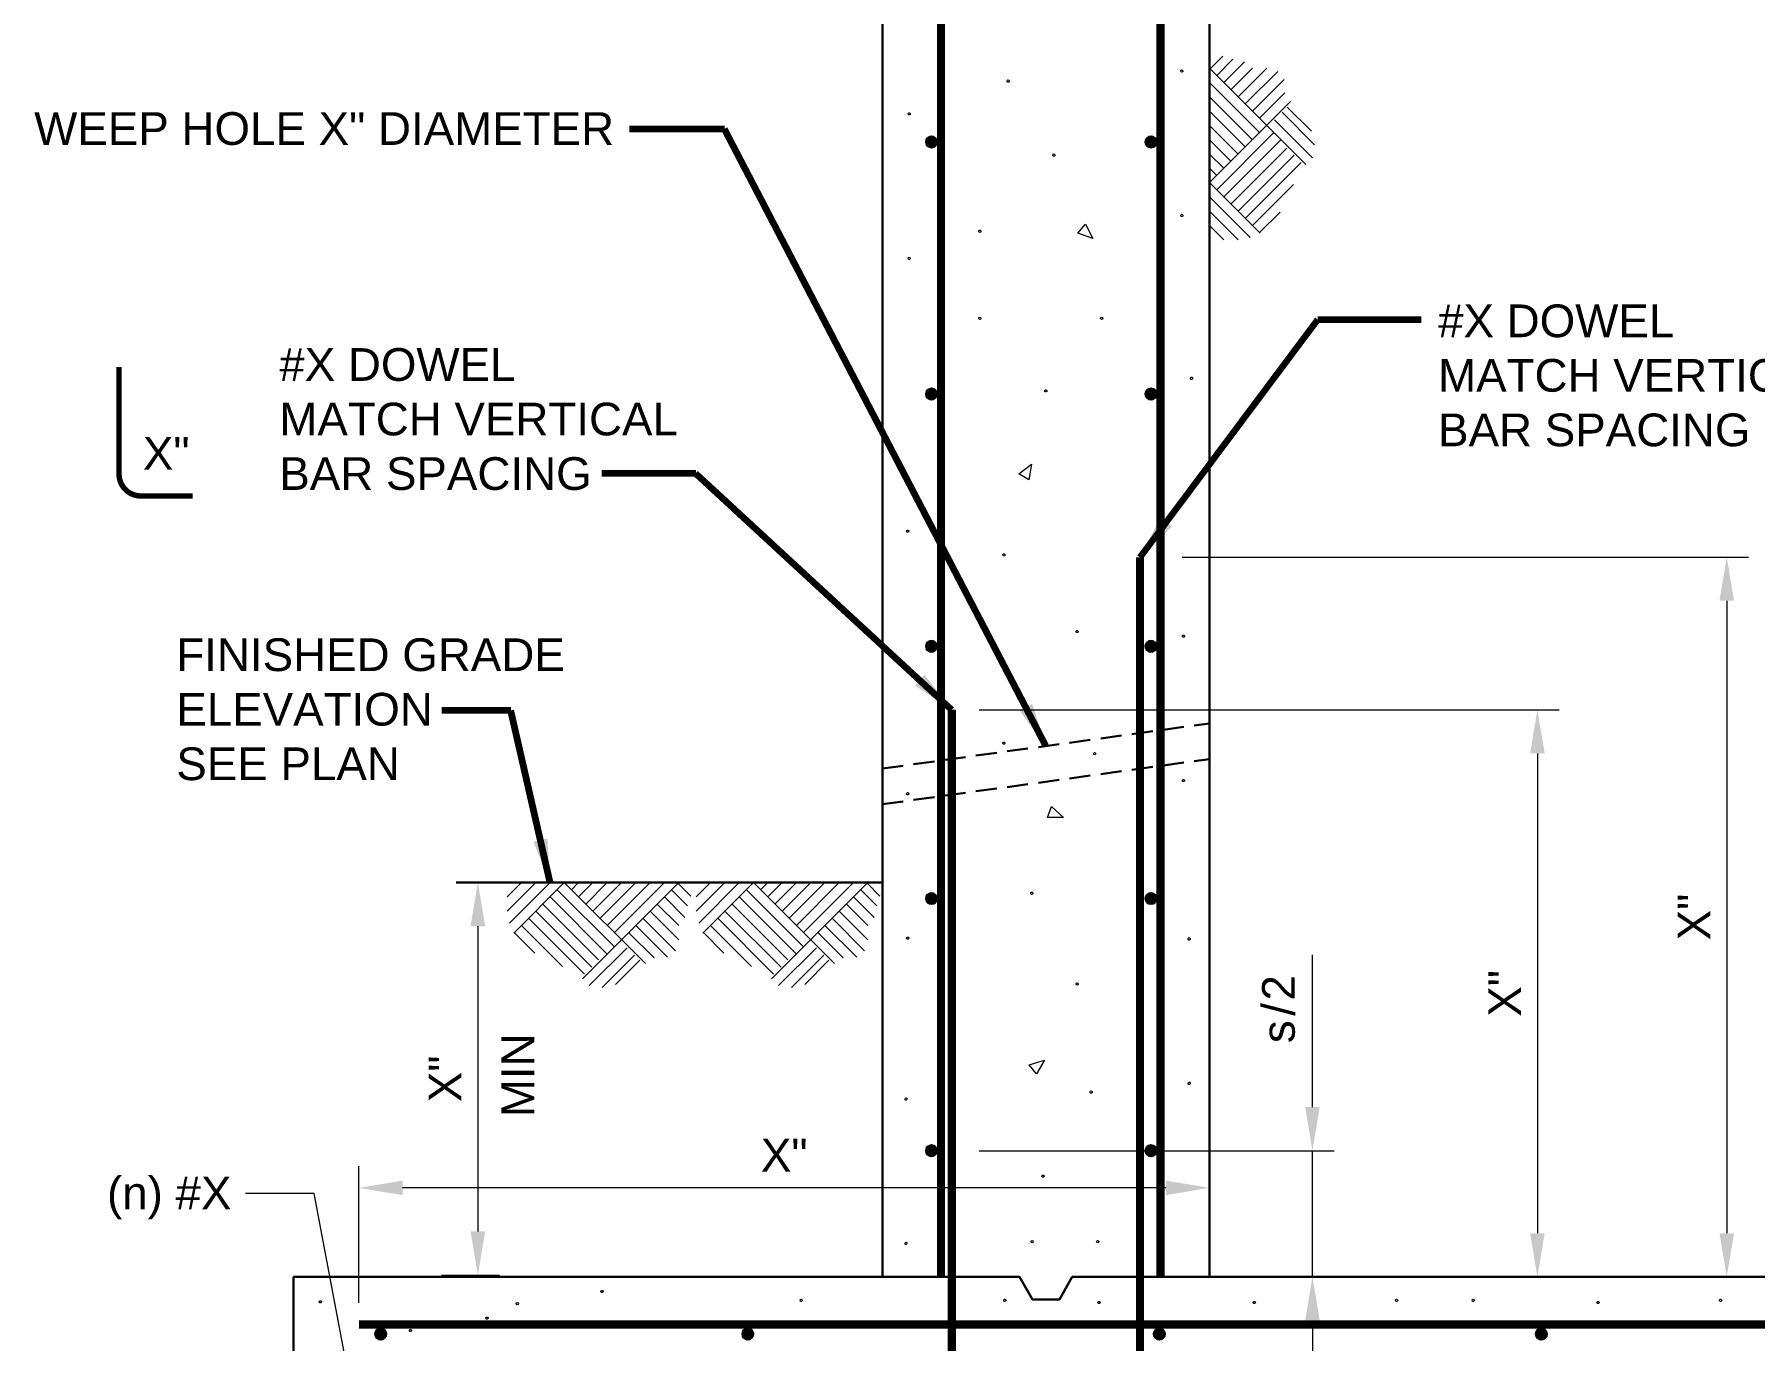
# Model space of a CAD drawing. Header units: inches. Extents: x -858 to -715, y 1483 to 1688.
# Drawn here: x -857.4 to -778.5, y 1544.6 to 1604.5 of the extents above; entities that cross this region are included whole.
import ezdxf

# ---------------------------------------------------------------- set-up
doc = ezdxf.new("R2010")
doc.units = ezdxf.units.IN
doc.header["$LTSCALE"] = 5
doc.header["$MEASUREMENT"] = 0
doc.linetypes.add('HIDDEN', pattern=[0.375, 0.25, -0.125])
for name, color, linetype, lineweight in [('S-ANNO-DIMS', 1, 'Continuous', 20), ('S-ANNO-TEXT', 7, 'Continuous', 20), ('S-DETL', 3, 'Continuous', 30), ('S-DETL-PATT', 7, 'Continuous', 15)]:
    doc.layers.add(name, color=color, linetype=linetype, lineweight=lineweight)
doc.styles.add('Romans', font='arial.ttf')
doc.dimstyles.get("Standard").update_dxf_attribs({"dimtxt": 0.18, "dimasz": 0.18, "dimexe": 0.18, "dimexo": 0.0625, "dimgap": 0.09, "dimtad": 0, "dimtih": 1, "dimtoh": 1, "dimdec": 4, "dimzin": 0, "dimdsep": 46, "dimtxsty": 'Standard', "dimcen": 0.09, "dimadec": 0, "dimazin": 0, "dimtfac": 1, "dimtdec": 4, "dimtofl": 0, "dimtmove": 0, "dimatfit": 3, "dimfxl": 1, "dimtolj": 1, "dimtzin": 0, "dimarcsym": 0})

# ---------------------------------------------------------------- blocks, each defined once
blk = doc.blocks.new('*D9')
at = {"layer": 'Defpoints', "color": 0, "transparency": 16777216}
for p in [(-803.507, 1673.459), (-749.507, 1547.565), (-738.983, 1547.565)]:
    blk.add_point(p, dxfattribs=at)
at = {"layer": 'S-ANNO-DIMS', "transparency": 16777216}
for p, q in [((-802.507, 1673.459), (-737.983, 1673.459)), ((-738.983, 1671.459), (-738.983, 1549.565)), ((-748.507, 1547.565), (-737.983, 1547.565))]:
    blk.add_line(p, q, dxfattribs=at)
for points in [[(-739.316, 1671.459), (-738.649, 1671.459), (-738.983, 1673.459)], [(-739.316, 1549.565), (-738.649, 1549.565), (-738.983, 1547.565)]]:
    blk.add_solid(points, dxfattribs=at)
at = {"layer": 'S-ANNO-DIMS', "transparency": 16777216, "insert": (-740.483, 1610.512), "char_height": 1.5, "attachment_point": 5, "rotation": 90, "style": 'Romans'}
blk.add_mtext('\\A1;X\'-X" ', dxfattribs=at)
blk = doc.blocks.new('*D14')
at = {"layer": 'Defpoints', "color": 0, "transparency": 16777216}
for p in [(-805.757, 1580.565), (-779.793, 1547.565), (-779.793, 1547.565)]:
    blk.add_point(p, dxfattribs=at)
at = {"layer": 'S-ANNO-DIMS', "transparency": 16777216}
for p, q in [((-804.757, 1580.565), (-778.793, 1580.565)), ((-779.793, 1578.565), (-779.793, 1549.565))]:
    blk.add_line(p, q, dxfattribs=at)
for points in [[(-780.126, 1578.565), (-779.46, 1578.565), (-779.793, 1580.565)], [(-780.126, 1549.565), (-779.46, 1549.565), (-779.793, 1547.565)]]:
    blk.add_solid(points, dxfattribs=at)
at = {"layer": 'S-ANNO-DIMS', "transparency": 16777216, "insert": (-781.293, 1564.065), "char_height": 1.5, "attachment_point": 5, "rotation": 90, "style": 'Romans'}
blk.add_mtext('\\A1;X" ', dxfattribs=at)
blk = doc.blocks.new('*D15')
at = {"layer": 'Defpoints', "color": 0, "transparency": 16777216}
for p in [(-818.507, 1565.645), (-839.722, 1547.645), (-837.055, 1547.645)]:
    blk.add_point(p, dxfattribs=at)
at = {"layer": 'S-ANNO-DIMS', "transparency": 16777216}
for p, q in [((-819.507, 1565.645), (-838.055, 1565.645)), ((-837.055, 1563.645), (-837.055, 1549.645)), ((-838.722, 1547.645), (-836.055, 1547.645))]:
    blk.add_line(p, q, dxfattribs=at)
for points in [[(-837.389, 1563.645), (-836.722, 1563.645), (-837.055, 1565.645)], [(-837.389, 1549.645), (-836.722, 1549.645), (-837.055, 1547.645)]]:
    blk.add_solid(points, dxfattribs=at)
at = {"layer": 'S-ANNO-DIMS', "transparency": 16777216, "insert": (-838.555, 1556.645), "char_height": 1.5, "attachment_point": 5, "rotation": 90, "style": 'Romans'}
blk.add_mtext('\\A1;X"', dxfattribs=at)
blk = doc.blocks.new('*D16')
at = {"layer": 'Defpoints', "color": 0, "transparency": 16777216}
for p in [(-815.07, 1573.565), (-788.475, 1547.565), (-787.475, 1547.565)]:
    blk.add_point(p, dxfattribs=at)
at = {"layer": 'S-ANNO-DIMS', "transparency": 16777216}
for p, q in [((-814.07, 1573.565), (-787.475, 1573.565)), ((-788.475, 1571.565), (-788.475, 1549.565)), ((-788.475, 1547.565), (-789.475, 1547.565))]:
    blk.add_line(p, q, dxfattribs=at)
for points in [[(-788.808, 1571.565), (-788.141, 1571.565), (-788.475, 1573.565)], [(-788.808, 1549.565), (-788.141, 1549.565), (-788.475, 1547.565)]]:
    blk.add_solid(points, dxfattribs=at)
at = {"layer": 'S-ANNO-DIMS', "transparency": 16777216, "insert": (-789.975, 1560.565), "char_height": 1.5, "attachment_point": 5, "rotation": 90, "style": 'Romans'}
blk.add_mtext('\\A1;X"', dxfattribs=at)
blk = doc.blocks.new('*D17')
at = {"layer": 'Defpoints', "color": 0, "transparency": 16777216}
for p in [(-803.507, 1553.972), (-842.507, 1551.645), (-842.507, 1545.377)]:
    blk.add_point(p, dxfattribs=at)
at = {"layer": 'S-ANNO-DIMS', "transparency": 16777216}
for p, q in [((-842.507, 1546.377), (-842.507, 1552.645)), ((-803.507, 1552.972), (-803.507, 1550.645)), ((-805.507, 1551.645), (-840.507, 1551.645))]:
    blk.add_line(p, q, dxfattribs=at)
for points in [[(-840.507, 1551.978), (-840.507, 1551.311), (-842.507, 1551.645)], [(-805.507, 1551.978), (-805.507, 1551.311), (-803.507, 1551.645)]]:
    blk.add_solid(points, dxfattribs=at)
at = {"layer": 'S-ANNO-DIMS', "transparency": 16777216, "insert": (-823.007, 1553.145), "char_height": 1.5, "attachment_point": 5, "style": 'Romans'}
blk.add_mtext('\\A1;X"', dxfattribs=at)
blk = doc.blocks.new('*D18')
at = {"layer": 'Defpoints', "color": 0, "transparency": 16777216}
for p in [(-815.07, 1553.347), (-803.507, 1547.565), (-798.788, 1547.565)]:
    blk.add_point(p, dxfattribs=at)
at = {"layer": 'S-ANNO-DIMS', "transparency": 16777216}
for p, q in [((-798.788, 1555.347), (-798.788, 1562.336)), ((-814.07, 1553.347), (-797.788, 1553.347)), ((-798.788, 1547.565), (-798.788, 1553.347)), ((-802.507, 1547.565), (-797.788, 1547.565)), ((-798.788, 1545.565), (-798.788, 1543.565))]:
    blk.add_line(p, q, dxfattribs=at)
for points in [[(-799.121, 1555.347), (-798.455, 1555.347), (-798.788, 1553.347)], [(-799.121, 1545.565), (-798.455, 1545.565), (-798.788, 1547.565)]]:
    blk.add_solid(points, dxfattribs=at)
at = {"layer": 'S-ANNO-DIMS', "transparency": 16777216, "insert": (-800.339, 1559.841), "char_height": 1.5, "attachment_point": 5, "rotation": 90, "style": 'Romans'}
blk.add_mtext('\\A1;{\\T1.2;s/}2', dxfattribs=at)
blk = doc.blocks.new('*D19')
at = {"layer": 'Defpoints', "color": 0, "transparency": 16777216}
for p in [(-749.507, 1547.565), (-806.695, 1519.565), (-734.221, 1519.565)]:
    blk.add_point(p, dxfattribs=at)
at = {"layer": 'S-ANNO-DIMS', "transparency": 16777216}
for p, q in [((-748.507, 1547.565), (-733.221, 1547.565)), ((-734.221, 1545.565), (-734.221, 1521.565)), ((-805.695, 1519.565), (-733.221, 1519.565))]:
    blk.add_line(p, q, dxfattribs=at)
for points in [[(-734.555, 1545.565), (-733.888, 1545.565), (-734.221, 1547.565)], [(-734.555, 1521.565), (-733.888, 1521.565), (-734.221, 1519.565)]]:
    blk.add_solid(points, dxfattribs=at)

msp = doc.modelspace()

# ---------------------------------------------------------------- hatches: boundary and pattern name
at = {"layer": 'S-DETL'}
h = msp.add_hatch(color=256, dxfattribs=at)
h.dxf.hatch_style = 1
h.paths.add_polyline_path([(-816.507065, 1599.6059556, 1), (-816.007065, 1599.6059556, 1)])
h = msp.add_hatch(color=256, dxfattribs=at)
h.dxf.hatch_style = 1
h.paths.add_polyline_path([(-805.944565, 1599.6059556, -1), (-806.444565, 1599.6059556, -1)])
h = msp.add_hatch(color=256, dxfattribs=at)
h.dxf.hatch_style = 1
h.paths.add_polyline_path([(-816.507065, 1588.0412352, 1), (-816.007065, 1588.0412352, 1)])
h = msp.add_hatch(color=256, dxfattribs=at)
h.dxf.hatch_style = 1
h.paths.add_polyline_path([(-805.944565, 1588.0412352, -1), (-806.444565, 1588.0412352, -1)])
h = msp.add_hatch(color=256, dxfattribs=at)
h.dxf.hatch_style = 1
h.paths.add_polyline_path([(-816.507065, 1576.4765147, 1), (-816.007065, 1576.4765147, 1)])
h = msp.add_hatch(color=256, dxfattribs=at)
h.dxf.hatch_style = 1
h.paths.add_polyline_path([(-805.944565, 1576.4765147, -1), (-806.444565, 1576.4765147, -1)])
h = msp.add_hatch(color=256, dxfattribs=at)
h.dxf.hatch_style = 1
h.paths.add_polyline_path([(-816.507065, 1564.9117942, 1), (-816.007065, 1564.9117942, 1)])
h = msp.add_hatch(color=256, dxfattribs=at)
h.dxf.hatch_style = 1
h.paths.add_polyline_path([(-805.944565, 1564.9117942, -1), (-806.444565, 1564.9117942, -1)])
h = msp.add_hatch(color=256, dxfattribs=at)
h.dxf.hatch_style = 1
h.paths.add_polyline_path([(-816.507065, 1553.3470738, 1), (-816.007065, 1553.3470738, 1)])
h = msp.add_hatch(color=256, dxfattribs=at)
h.dxf.hatch_style = 1
h.paths.add_polyline_path([(-805.944565, 1553.3470738, -1), (-806.444565, 1553.3470738, -1)])
h = msp.add_hatch(color=256, dxfattribs=at)
h.dxf.hatch_style = 1
h.paths.add_polyline_path([(-841.257065, 1544.9397135, -1), (-841.757065, 1544.9397135, -1)])
h = msp.add_hatch(color=256, dxfattribs=at)
h.dxf.hatch_style = 1
h.paths.add_polyline_path([(-824.9283135, 1544.9397135, 1), (-824.4283135, 1544.9397135, 1)])
h = msp.add_hatch(color=256, dxfattribs=at)
h.dxf.hatch_style = 1
h.paths.add_polyline_path([(-806.0584021, 1544.9397135, 1), (-805.5584021, 1544.9397135, 1)])
h = msp.add_hatch(color=256, dxfattribs=at)
h.dxf.hatch_style = 1
h.paths.add_polyline_path([(-788.539156, 1544.9397135, 1), (-788.039156, 1544.9397135, 1)])

# ---------------------------------------------------------------- linework, layer by layer
at = {"layer": 'S-ANNO-TEXT'}
msp.add_lwpolyline([(-841.7707082, 1536.5860703), (-844.5647494, 1551.3843995), (-847.7159033, 1551.3843995)], dxfattribs=at)
at = {"layer": 'S-DETL', "linetype": 'HIDDEN', "ltscale": 0.77}
for p, q in [((-818.507065, 1570.8715906), (-803.507065, 1572.9438271)), ((-818.507065, 1569.2352552), (-803.507065, 1571.3074917))]:
    msp.add_line(p, q, dxfattribs=at)
at = {"layer": 'S-DETL'}
msp.add_line((-818.507065, 1565.6447135), (-838.0552266, 1565.6447135), dxfattribs=at)
for points in [[(-818.507065, 1547.5647135), (-818.507065, 1672.4586153), (-817.507065, 1673.4586153), (-804.507065, 1673.4586153), (-803.507065, 1672.4586153), (-803.507065, 1547.5647135)], [(-818.507065, 1547.5647135), (-845.507065, 1547.5647135), (-845.507065, 1531.5647135), (-818.507065, 1531.5647135), (-818.507065, 1516.5647135), (-803.507065, 1516.5647135), (-803.507065, 1531.5647135), (-749.507065, 1531.5647135), (-749.507065, 1547.5647135), (-803.507065, 1547.5647135)], [(-818.507065, 1547.5647135), (-812.2135878, 1547.5647135), (-811.6310139, 1546.5339835), (-810.3831162, 1546.5339835), (-809.8005423, 1547.5647135), (-803.507065, 1547.5647135)]]:
    msp.add_lwpolyline(points, dxfattribs=at)
at = {"layer": 'S-DETL', "const_width": 0.375}
for points in [[(-815.819565, 1671.4586153), (-815.819565, 1547.5647135)], [(-805.757065, 1671.4586153), (-805.757065, 1547.5647135)], [(-815.319565, 1521.0647135), (-815.319565, 1573.5647135)], [(-752.507065, 1545.3772135), (-842.507065, 1545.3772135)]]:
    msp.add_lwpolyline(points, dxfattribs=at)
at = {"layer": 'S-DETL'}
for points, const_width in [([(-850.1359442, 1583.3709371), (-852.5067246, 1583.3709371, -0.4142135624), (-853.5067246, 1584.3709371), (-853.5067246, 1589.283135)], 0.25), ([(-842.507065, 1534.7522135), (-808.007065, 1534.7522135, 0.4142135624), (-806.694565, 1536.0647135), (-806.694565, 1580.5647135)], 0.375)]:
    msp.add_lwpolyline(points, format="xyb", dxfattribs=dict(at, const_width=const_width))
for centre in [(-816.257065, 1599.6059556), (-806.194565, 1599.6059556), (-816.257065, 1588.0412352), (-806.194565, 1588.0412352), (-816.257065, 1576.4765147), (-806.194565, 1576.4765147), (-816.257065, 1564.9117942), (-806.194565, 1564.9117942), (-816.257065, 1553.3470738), (-806.194565, 1553.3470738), (-841.507065, 1544.9397135), (-824.6783135, 1544.9397135), (-805.8084021, 1544.9397135), (-788.289156, 1544.9397135)]:
    msp.add_circle(centre, 0.25, dxfattribs=at)
at = {"layer": 'S-DETL-PATT'}
for p, q in [((-803.474946, 1602.9516034), (-802.8906257, 1603.5359155)), ((-799.093609, 1598.5702665), (-803.507065, 1602.9837225)), ((-803.17932, 1602.6559774), (-802.4415658, 1603.3937233)), ((-802.8515749, 1602.3282323), (-801.9092423, 1603.2705567)), ((-802.5238298, 1602.0004873), (-801.5405946, 1602.9837225)), ((-802.1960848, 1601.6727422), (-800.8851045, 1602.9837225)), ((-801.8683397, 1601.3449971), (-800.3804754, 1602.8328614)), ((-801.2128496, 1600.0340169), (-803.507065, 1602.3282323)), ((-801.5405946, 1601.0172521), (-800.086824, 1602.4710145)), ((-801.5405946, 1599.7062718), (-803.507065, 1601.6727422)), ((-803.507065, 1597.7398014), (-799.7893462, 1601.4575202)), ((-801.2128496, 1600.689507), (-800.0488958, 1601.8534526)), ((-798.8331992, 1600.0922244), (-799.9413216, 1601.2003469)), ((-801.8683397, 1599.3785268), (-803.507065, 1601.0172521)), ((-802.1960848, 1599.0507817), (-803.507065, 1600.3617619)), ((-798.7820546, 1598.8818127), (-800.5209552, 1600.6207133)), ((-798.6968163, 1599.4784972), (-800.1799938, 1600.9616747)), ((-802.5238298, 1598.7230366), (-803.507065, 1599.7062718)), ((-803.17932, 1597.4120564), (-800.5697236, 1600.0216527)), ((-802.8515749, 1597.0843113), (-800.2249276, 1599.7109586)), ((-802.8515749, 1598.3952916), (-803.507065, 1599.0507817)), ((-802.5238298, 1596.7565662), (-799.9653699, 1599.315018)), ((-802.1960848, 1596.4288212), (-799.6205821, 1599.0043238)), ((-803.17932, 1598.0675465), (-803.507065, 1598.3952916)), ((-801.8683397, 1596.1010761), (-799.3098798, 1598.6595278)), ((-801.1870806, 1595.419817), (-803.507065, 1597.7398014)), ((-801.5405946, 1595.773331), (-799.6640575, 1597.64986)), ((-801.6512086, 1595.2284549), (-803.507065, 1597.0843113)), ((-802.1960848, 1595.1178409), (-803.507065, 1596.4288212)), ((-801.2128496, 1595.445586), (-800.2739583, 1596.3844773)), ((-802.8515749, 1595.1178409), (-803.507065, 1595.773331)), ((-835.713166, 1564.3337333), (-834.4021857, 1565.6447135)), ((-835.713166, 1564.9892234), (-835.0576759, 1565.6447135)), ((-835.602552, 1563.7888571), (-833.7466956, 1565.6447135)), ((-835.4111899, 1563.3247291), (-833.0912055, 1565.6447135)), ((-833.0912055, 1565.6447135), (-829.3734867, 1561.9269948)), ((-832.7634604, 1565.3169685), (-832.4357154, 1565.6447135)), ((-832.4357154, 1564.9892234), (-831.7802252, 1565.6447135)), ((-832.2607405, 1561.2312575), (-827.8472845, 1565.6447135)), ((-832.1079703, 1564.6614783), (-831.1247351, 1565.6447135)), ((-831.7802252, 1564.3337333), (-830.469245, 1565.6447135)), ((-831.4524802, 1564.0059882), (-829.8137549, 1565.6447135)), ((-831.1247351, 1563.6782432), (-829.1582647, 1565.6447135)), ((-830.79699, 1563.3504981), (-828.5027746, 1565.6447135)), ((-827.0383588, 1564.3337333), (-825.7273786, 1565.6447135)), ((-827.0383588, 1564.9892234), (-826.3828687, 1565.6447135)), ((-826.9277449, 1563.7888571), (-825.0718885, 1565.6447135)), ((-826.7363827, 1563.3247291), (-824.4163983, 1565.6447135)), ((-824.4163983, 1565.6447135), (-820.6986796, 1561.9269948)), ((-824.0886533, 1565.3169685), (-823.7609082, 1565.6447135)), ((-823.7609082, 1564.9892234), (-823.1054181, 1565.6447135)), ((-823.5859333, 1561.2312575), (-819.1724773, 1565.6447135)), ((-823.4331631, 1564.6614783), (-822.4499279, 1565.6447135)), ((-823.1054181, 1564.3337333), (-821.7944378, 1565.6447135)), ((-822.777673, 1564.0059882), (-821.1389477, 1565.6447135)), ((-822.4499279, 1563.6782432), (-820.4834576, 1565.6447135)), ((-822.1221829, 1563.3504981), (-819.8279674, 1565.6447135)), ((-833.7466956, 1564.9892234), (-831.1200484, 1562.3625761)), ((-833.4189506, 1565.3169685), (-830.8093542, 1562.7073721)), ((-828.5027746, 1564.9892234), (-827.5604502, 1564.0468908)), ((-828.1750295, 1565.3169685), (-827.4372836, 1564.5792143)), ((-827.8794035, 1565.6125945), (-827.2950914, 1565.0282742)), ((-825.0718885, 1564.9892234), (-822.4452412, 1562.3625761)), ((-824.7441434, 1565.3169685), (-822.1345471, 1562.7073721)), ((-819.8279674, 1564.9892234), (-818.885643, 1564.0468908)), ((-819.5002224, 1565.3169685), (-818.7624764, 1564.5792143)), ((-819.2045963, 1565.6125945), (-818.6202842, 1565.0282742)), ((-834.4021857, 1564.3337333), (-831.8266831, 1561.7582306)), ((-834.0744407, 1564.6614783), (-831.515989, 1562.1030184)), ((-829.1582647, 1564.3337333), (-827.8472845, 1563.022753)), ((-828.8305197, 1564.6614783), (-827.8472845, 1563.6782432)), ((-825.7273786, 1564.3337333), (-823.1518759, 1561.7582306)), ((-825.3996335, 1564.6614783), (-822.8411818, 1562.1030184)), ((-820.4834576, 1564.3337333), (-819.1724773, 1563.022753)), ((-820.1557125, 1564.6614783), (-819.1724773, 1563.6782432)), ((-835.3854209, 1563.3504981), (-834.4465297, 1562.4116068)), ((-835.0576759, 1563.6782432), (-833.1811469, 1561.801706)), ((-834.7299308, 1564.0059882), (-832.1714791, 1561.4475283)), ((-830.1414999, 1563.3504981), (-828.9775543, 1562.1865443)), ((-829.8137549, 1563.6782432), (-828.3599925, 1562.2244726)), ((-829.4860098, 1564.0059882), (-827.9981455, 1562.518124)), ((-826.7106138, 1563.3504981), (-825.7717225, 1562.4116068)), ((-826.3828687, 1563.6782432), (-824.5063398, 1561.801706)), ((-826.0551236, 1564.0059882), (-823.4966719, 1561.4475283)), ((-821.4666928, 1563.3504981), (-820.3027471, 1562.1865443)), ((-821.1389477, 1563.6782432), (-819.6851853, 1562.2244726)), ((-820.8112026, 1564.0059882), (-819.3233384, 1562.518124)), ((-831.9491942, 1560.9197031), (-830.2102936, 1562.6586037)), ((-823.274387, 1560.9197031), (-821.5354864, 1562.6586037)), ((-831.3525097, 1560.8344648), (-829.8693322, 1562.3176423)), ((-830.7387825, 1560.9708477), (-829.6306601, 1562.0789701)), ((-822.6777026, 1560.8344648), (-821.1945251, 1562.3176423)), ((-822.0639754, 1560.9708477), (-820.9558529, 1562.0789701))]:
    msp.add_line(p, q, dxfattribs=at)
at = {"layer": 'S-DETL-PATT', "flags": 128}
for points in [[(-804.7683113, 1602.8061884, -1), (-804.7863151, 1602.9082932, -1)], [(-812.7318566, 1602.3423345, -1), (-812.7498604, 1602.4444393, -1)], [(-817.2678075, 1600.839327, -1), (-817.2858113, 1600.9414318, -1)], [(-810.6356427, 1598.9504073, -1), (-810.6536465, 1599.0525121, -1)], [(-804.7683113, 1596.1851407, -1), (-804.7863151, 1596.2872455, -1)], [(-814.0295126, 1595.4587157, -1), (-814.0475164, 1595.5608206, -1)], [(-817.2678075, 1594.2182793, -1), (-817.2858113, 1594.3203842, -1)], [(-814.0295126, 1591.4682107, -1), (-814.0475164, 1591.5703156, -1)], [(-808.4396067, 1591.4682107, -1), (-808.4576106, 1591.5703156, -1)], [(-804.3247501, 1588.7123014, -1), (-804.3427539, 1588.8144062, -1)], [(-811.0064985, 1588.1412965, -1), (-811.0245023, 1588.2434014, -1)], [(-817.3372449, 1581.7078329, -1), (-817.3552488, 1581.8099378, -1)], [(-812.9273136, 1580.6224, -1), (-812.9453174, 1580.7245048, -1)], [(-809.5658887, 1577.1029161, -1), (-809.5838925, 1577.205021, -1)], [(-804.6925002, 1576.892002, -1), (-804.710504, 1576.9941068, -1)], [(-812.9273136, 1571.9836645, -1), (-812.9453174, 1572.0857694, -1)], [(-808.7655465, 1571.5037355, -1), (-808.7835504, 1571.6058404, -1)], [(-804.6925002, 1570.2709543, -1), (-804.710504, 1570.3730591, -1)], [(-817.3372449, 1569.6660423, -1), (-817.3552488, 1569.7681472, -1)], [(-811.6467722, 1565.104675, -1), (-811.664776, 1565.2067799, -1)], [(-817.3372449, 1563.0449946, -1), (-817.3552488, 1563.1470995, -1)], [(-804.432802, 1563.0059731, -1), (-804.4508058, 1563.108078, -1)], [(-809.5658887, 1560.9452841, -1), (-809.5838925, 1561.047389, -1)], [(-804.432802, 1556.3849254, -1), (-804.4508058, 1556.4870303, -1)], [(-817.4118967, 1555.671377, -1), (-817.4299005, 1555.7734819, -1)], [(-808.925615, 1555.9860106, -1), (-808.9436188, 1556.0881154, -1)], [(-811.1335933, 1552.1297964, -1), (-811.1515971, 1552.2319013, -1)], [(-817.4118967, 1549.0503293, -1), (-817.4299005, 1549.1524342, -1)], [(-811.6347517, 1549.1245461, -1), (-811.6527556, 1549.226651, -1)], [(-808.6277829, 1549.1245461, -1), (-808.6457868, 1549.226651, -1)], [(-831.3545497, 1546.840875, -1), (-831.3725536, 1546.9429798, -1)], [(-844.2729054, 1546.3697332, -1), (-844.2909093, 1546.471838, -1)], [(-835.195119, 1546.3414536, -1), (-835.298799, 1546.3414536, -1)], [(-822.2203051, 1546.4396003, -1), (-822.2383089, 1546.5417051, -1)], [(-812.8853051, 1546.4396003, -1), (-812.9033089, 1546.5417051, -1)], [(-808.5691224, 1546.3392795, -1), (-808.5871263, 1546.4413844, -1)], [(-801.4424011, 1546.3392795, -1), (-801.4604049, 1546.4413844, -1)], [(-794.9179397, 1546.4396003, -1), (-794.9359436, 1546.5417051, -1)], [(-791.4047664, 1546.4396003, -1), (-791.4227703, 1546.5417051, -1)], [(-785.6833204, 1546.3392795, -1), (-785.7013243, 1546.4413844, -1)], [(-780.0622431, 1546.4396003, -1), (-780.0802469, 1546.5417051, -1)], [(-840.1383211, 1545.0549373, -1), (-840.1563249, 1545.1570422, -1)], [(-836.6301938, 1545.6184213, -1), (-836.6481976, 1545.7205261, -1)]]:
    msp.add_lwpolyline(points, format="xyb", close=True, dxfattribs=at)
for points in [[(-809.20138, 1595.8275547), (-808.8622726, 1595.1776474), (-809.5460496, 1595.4246999)], [(-812.2501057, 1584.3812437), (-811.6689574, 1584.8280544), (-811.7935199, 1584.1117654)], [(-810.7466949, 1569.1265396), (-810.2057568, 1568.6318081), (-810.9327939, 1568.630096)], [(-811.7707576, 1557.2831281), (-811.0718385, 1557.5042284), (-811.4338743, 1556.8737398)]]:
    msp.add_lwpolyline(points, close=True, dxfattribs=at)

# ---------------------------------------------------------------- texts
at = {"layer": 'S-ANNO-DIMS', "insert": (-835.9718932, 1554.8878923), "char_height": 1.49999999, "attachment_point": 1, "rotation": 90, "style": 'Romans'}
msp.add_mtext('MIN', dxfattribs=at)
at = {"layer": 'S-ANNO-TEXT', "style": 'Romans'}
for s, insert, char_height, attachment_point in [('WEEP HOLE X" DIAMETER', (-857.3968597, 1600.9687759), 1.499999989, 1), ('\\A1;#X DOWEL \\PMATCH VERTICAL \\PBAR SPACING', (-793.0278545, 1585.6293911), 1.499999989, 7), ('\\A1;#X DOWEL \\PMATCH VERTICAL \\PBAR SPACING', (-846.1589779, 1583.6267227), 1.499999989, 7), ('\\A1;X"', (-850.2726182, 1584.5709371), 1.49999999, 9), ('\\A1;FINISHED GRADE \\PELEVATION\\PSEE PLAN', (-850.8800283, 1576.8422589), 1.499999989, 1), ('(n) #X', (-854.0581611, 1552.1604909), 1.49999999, 1)]:
    msp.add_mtext(s, dxfattribs=dict(at, insert=insert, char_height=char_height, attachment_point=attachment_point))

# ---------------------------------------------------------------- dimensions: what is measured, and where the dimension line sits
at = {"layer": 'S-ANNO-DIMS'}
for base, p1, p2, angle, text, picture, middle in [((-738.9825507, 1547.5647135), (-803.507065, 1673.4586153), (-749.507065, 1547.5647135), 270, 'X\'-X" ', '*D9', (-738.9825507, 1610.5116644)), ((-779.7931275, 1547.5647135), (-805.757065, 1580.5647135), (-779.7931275, 1547.5647135), 270, 'X" ', '*D14', (-779.7931275, 1564.0647135)), ((-788.4747797, 1547.5647135), (-815.069565, 1573.5647135), (-787.4747798, 1547.5647135), 270, 'X"', '*D16', (-788.4747797, 1560.5647135)), ((-837.0552266, 1547.6447135), (-818.507065, 1565.6447135), (-839.7222719, 1547.6447135), 270, 'X"', '*D15', (-837.0552266, 1556.6447135)), ((-798.7880307, 1547.5647135), (-815.069565, 1553.3470738), (-803.507065, 1547.5647135), 270, '{\\T1.2;s/}2', '*D18', (-798.7880307, 1559.8414462)), ((-842.507065, 1551.6447135), (-803.507065, 1553.9721451), (-842.507065, 1545.3772135), 180, 'X"', '*D17', (-823.007065, 1551.6447135)), ((-734.22126, 1519.5647135), (-749.507065, 1547.5647135), (-806.694565, 1519.5647135), 270, ' ', '*D19', (-734.22126, 1533.5647135))]:
    dim = msp.add_linear_dim(base=base, p1=p1, p2=p2, angle=angle, text=text, dimstyle='Standard', override={"dimscale": 16, "dimtxt": 0.09375, "dimasz": 0.125, "dimexe": 0.0625, "dimgap": 0.0625, "dimtih": 0, "dimtoh": 0, "dimdec": 5, "dimlfac": 1, "dimrnd": 0.03125, "dimzin": 7, "dimlunit": 4, "dimtxsty": 'Romans', "dimcen": 0.125, "dimclrd": 256, "dimclre": 256, "dimclrt": 256, "dimadec": 4, "dimtdec": 5, "dimtofl": 1, "dimtvp": 1, "dimfrac": 2, "dimtzin": 3, "dimlwd": 65535, "dimlwe": 65535}, dxfattribs=at)
    dim.commit()
    dim.dimension.update_dxf_attribs({"geometry": picture, "text_midpoint": middle, "dimtype": 128})

# ---------------------------------------------------------------- leaders
at = {"layer": 'S-ANNO-TEXT'}
for points in [[(-811.007065, 1571.9077089), (-825.742263, 1600.1926845), (-830.1062732, 1600.1926845)], [(-806.694565, 1580.5647135), (-798.5340692, 1591.4566421), (-793.8039459, 1591.4566421)], [(-815.319565, 1573.5647135), (-827.0673762, 1584.4023025), (-831.3707788, 1584.4023025)], [(-833.7466956, 1565.6447135), (-835.5458911, 1573.5405877), (-838.7060857, 1573.5405877)]]:
    msp.add_leader(points, dimstyle='Standard', override={"dimscale": 16, "dimtxt": 0.09375, "dimasz": 0.125, "dimexe": 0.0625, "dimgap": 0.0625, "dimtad": 0, "dimtih": 0, "dimtoh": 0, "dimdec": 5, "dimlfac": 16, "dimrnd": 0.03125, "dimzin": 7, "dimlunit": 4, "dimtxsty": 'Romans', "dimcen": 0.125, "dimclrd": 256, "dimclre": 256, "dimclrt": 256, "dimadec": 4, "dimtdec": 5, "dimtofl": 1, "dimtvp": 1, "dimfrac": 2, "dimtzin": 3, "dimlwd": 65535, "dimlwe": 65535}, dxfattribs=at)

doc.saveas('drawing.dxf')
